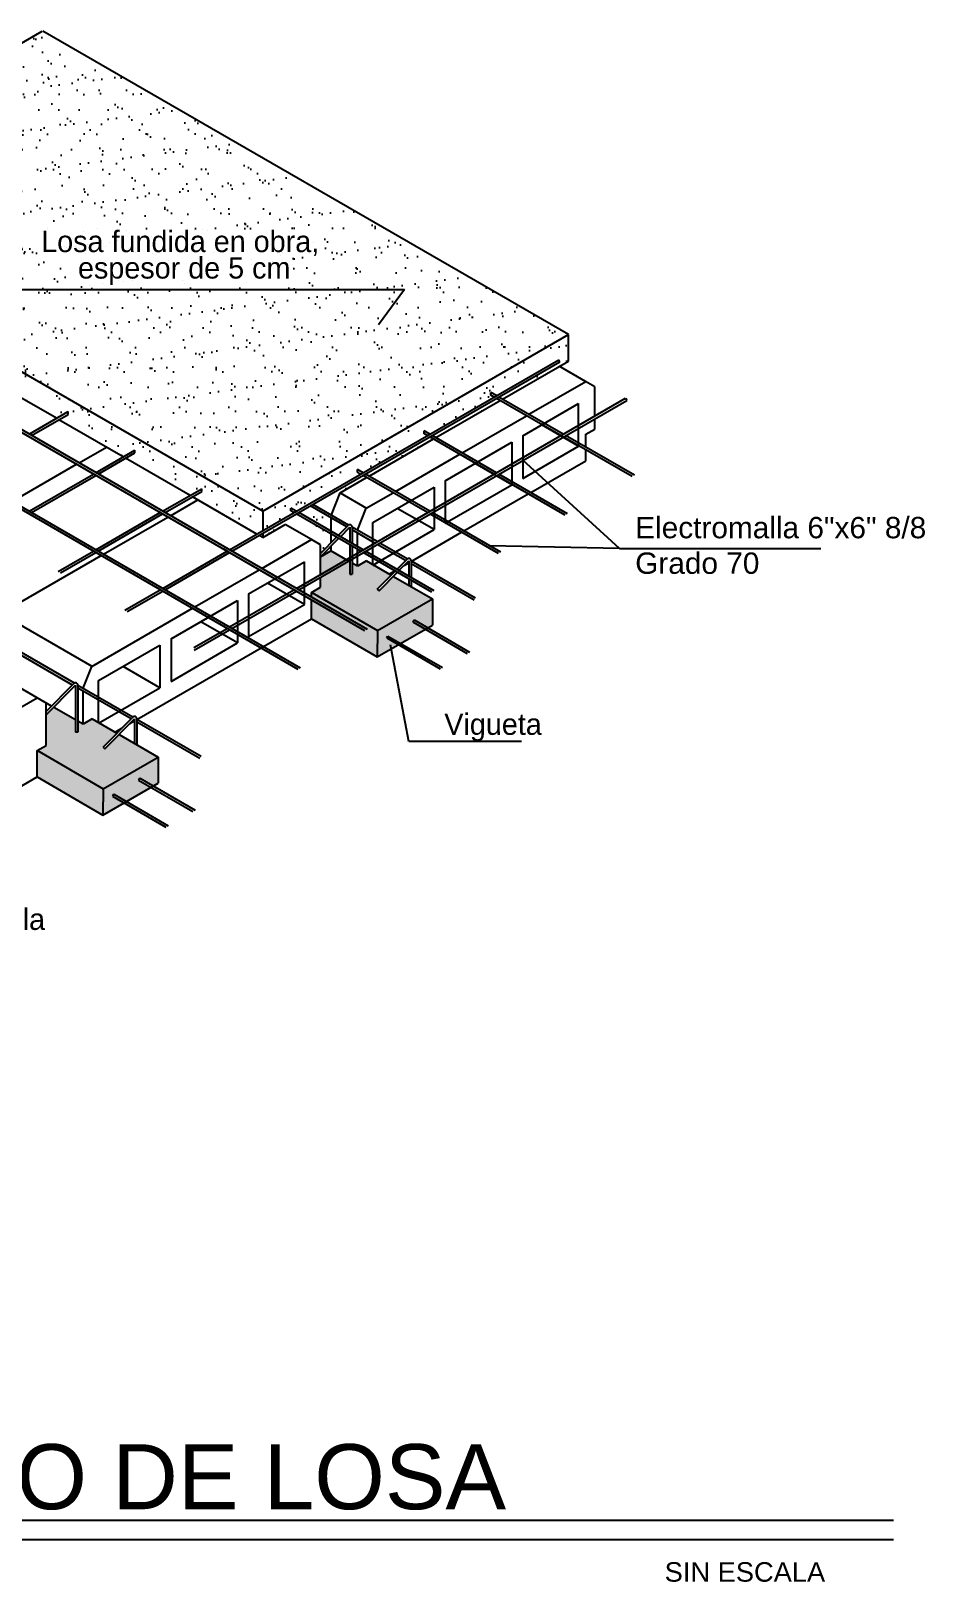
# Model space of a CAD drawing. Header units: inches. Extents: x -370 to 18, y -197 to 199.
# Drawn here: x -184.44 to -177.18, y -11.97 to 0.63 of the extents above; entities that cross this region are included whole.
import ezdxf
from ezdxf.enums import TextEntityAlignment as Align

# ---------------------------------------------------------------- set-up
doc = ezdxf.new("R2010")
doc.units = ezdxf.units.IN
doc.header["$MEASUREMENT"] = 0
for name, color, linetype in [('2', 2, 'Continuous'), ('3', 3, 'Continuous'), ('6', 6, 'Continuous'), ('MUROS', 5, 'Continuous')]:
    doc.layers.add(name, color=color, linetype=linetype)
doc.layers.add('CIM_TXT_ARMADOS', color=3, linetype='Continuous', lineweight=0)
doc.styles.add('ARIAL', font='arial.ttf', dxfattribs={"height": 0.14})
doc.styles.add('CYPETXT', font='arial.ttf', dxfattribs={"height": 0.2})

# ---------------------------------------------------------------- blocks, each defined once
blk = doc.blocks.new('V')
at = {"layer": 'MUROS', "color": 1, "linetype": 'Continuous'}
for p, q in [((-20942.52, -13045.92), (-20934.15, -13041.09)), ((-20934.15, -13047.48), (-20934.15, -13041.09)), ((-20934.15, -13047.48), (-20939.68, -13044.28)), ((-20942.52, -13045.92), (-20942.52, -13052.31)), ((-20954.16, -13052.65), (-20944.18, -13046.88)), ((-20944.18, -13046.88), (-20944.18, -13053.27)), ((-20942.52, -13052.31), (-20934.15, -13047.48)), ((-20944.18, -13053.27), (-20949.71, -13050.08)), ((-20965.03, -13058.92), (-20955.82, -13053.6)), ((-20955.82, -13053.6), (-20955.82, -13059.99)), ((-20954.16, -13052.65), (-20954.16, -13059.03)), ((-20954.16, -13059.03), (-20944.18, -13053.27)), ((-20955.82, -13059.99), (-20961.36, -13056.8)), ((-20965.03, -13065.31), (-20965.03, -13058.92)), ((-20965.03, -13065.31), (-20955.82, -13059.99))]:
    blk.add_line(p, q, dxfattribs=at)
blk = doc.blocks.new('JJJ')
at = {"layer": 'MUROS', "linetype": 'Continuous'}
h = blk.add_hatch(dxfattribs=at)
h.set_pattern_fill('AR-SAND', color=8, scale=0.12852, style=0)
h.set_pattern_definition([(37.5, (1969.40457, 4470.53628), (-0.00809588, 0.2476346), [0, -0.1953498, 0, -0.2184833, 0, -0.20884434]), (7.5, (1969.40457, 4470.5363), (0.227451, 0.3627011), [0, -0.10538607, 0, -0.17607185, 0, -0.0674728]), (327.5, (1969.24649, 4470.53628), (0.40022825, 0.0007273), [0, -0.0642598, 0, -0.23133527, 0, -0.30202105]), (317.5, (1969.2465, 4470.5363), (0.3863462, 0.1127985), [0, -0.0321299, 0, -0.15165312, 0, -0.17350145])])
h.paths.add_polyline_path([(2076.528, 4491.914), (2076.503, 4491.928, 0.27069), (2076.499, 4491.928, -0.27069), (2076.503, 4491.928), (2076.126, 4492.146, 0.267949), (2076.122, 4492.146), (2073.642, 4490.714), (2074.046, 4490.481)])
h.paths.add_polyline_path([(2073.905, 4490.335), (2073.961, 4490.368), (2073.961, 4490.345), (2073.913, 4490.318), (2073.913, 4490.265), (2074.046, 4490.341), (2074.046, 4490.481), (2073.642, 4490.714), (2073.642, 4490.516), (2073.7, 4490.55), (2073.72, 4490.539), (2073.642, 4490.494), (2073.642, 4490.487)])
h.paths.add_polyline_path([(2073.72, 4490.282), (2073.72, 4490.26), (2073.666, 4490.229), (2073.694, 4490.213), (2073.888, 4490.325), (2073.642, 4490.467), (2073.642, 4490.46), (2073.681, 4490.384), (2073.666, 4490.376), (2073.642, 4490.428), (2073.642, 4490.243), (2073.647, 4490.24)])
h.paths.add_polyline_path([(2073.895, 4490.255), (2073.895, 4490.307), (2073.713, 4490.202), (2073.759, 4490.176)])
h.paths.add_polyline_path([(2073.895, 4490.18), (2073.895, 4490.232), (2073.778, 4490.165), (2073.823, 4490.138)])
h.paths.add_polyline_path([(2074.046, 4490.266), (2074.046, 4490.319), (2073.913, 4490.243), (2073.913, 4490.19)])
h = blk.add_hatch(dxfattribs=at)
h.set_pattern_fill('AR-SAND', color=8, scale=0.12852, style=0)
h.set_pattern_definition([(37.5, (1772.71763, 4346.0752), (-0.00809588, 0.24763461), [0, -0.19534978, 0, -0.21848331, 0, -0.20884434]), (7.5, (1772.71763, 4346.0752), (0.227451, 0.36270107), [0, -0.10538607, 0, -0.17607185, 0, -0.06747279]), (327.5, (1772.55955, 4346.0752), (0.40022825, 0.0007273), [0, -0.0642598, 0, -0.23133527, 0, -0.30202105]), (317.5, (1772.55955, 4346.0752), (0.38634617, 0.1127985), [0, -0.0321299, 0, -0.15165312, 0, -0.17350145])])
h.paths.add_polyline_path([(2080.397, 4489.681), (2076.501, 4491.93), (2074.046, 4490.481), (2077.914, 4488.247)])
h.paths.add_polyline_path([(2074.046, 4490.481), (2074.046, 4490.341), (2074.075, 4490.358), (2074.075, 4490.336), (2074.046, 4490.319), (2074.046, 4490.266), (2074.523, 4489.991), (2074.617, 4490.045), (2074.617, 4490.023), (2074.542, 4489.98), (2075.065, 4489.678), (2075.159, 4489.732), (2075.159, 4489.71), (2075.085, 4489.666), (2075.53, 4489.41), (2075.53, 4489.218), (2075.789, 4489.368), (2075.789, 4489.346), (2075.53, 4489.196), (2075.53, 4489.153), (2075.679, 4489.067), (2075.901, 4489.195), (2076.238, 4489.001), (2076.332, 4489.055), (2076.332, 4489.033), (2076.257, 4488.99), (2076.78, 4488.688), (2076.874, 4488.742), (2076.874, 4488.72), (2076.799, 4488.676), (2077.323, 4488.374), (2077.417, 4488.429), (2077.417, 4488.406), (2077.342, 4488.363), (2077.865, 4488.061), (2077.914, 4488.089), (2077.914, 4488.247)])
h.paths.add_polyline_path([(2075.53, 4489.131), (2075.53, 4488.981), (2075.659, 4489.056)], flags=17)
h.paths.add_polyline_path([(2078.708, 4488.548), (2078.683, 4488.563), (2078.683, 4488.585), (2078.728, 4488.559), (2079.251, 4488.861), (2079.225, 4488.876), (2079.225, 4488.898), (2079.27, 4488.872), (2079.793, 4489.174), (2079.767, 4489.189), (2079.767, 4489.212), (2079.812, 4489.185), (2080.318, 4489.477), (2080.327, 4489.461), (2079.832, 4489.174), (2079.861, 4489.157), (2080.397, 4489.466), (2080.397, 4489.681), (2077.914, 4488.247), (2077.914, 4488.089), (2078.166, 4488.235), (2078.14, 4488.25), (2078.14, 4488.272), (2078.185, 4488.246)])
h.paths.add_polyline_path([(2078.301, 4488.291), (2078.205, 4488.235), (2078.467, 4488.083), (2078.467, 4488.195)])
h.paths.add_polyline_path([(2078.467, 4488.352), (2078.757, 4488.52), (2078.728, 4488.537), (2078.32, 4488.302), (2078.467, 4488.217)], flags=17)
h.paths.add_polyline_path([(2079.3, 4488.833), (2079.27, 4488.85), (2078.747, 4488.548), (2078.777, 4488.531)], flags=17)
h.paths.add_polyline_path([(2078.17, 4488.181), (2078.383, 4488.058), (2078.383, 4487.904), (2078.467, 4487.99), (2078.467, 4488.061), (2078.185, 4488.224), (2077.914, 4488.067), (2077.914, 4488.033)])
h.paths.add_polyline_path([(2078.467, 4487.924), (2078.467, 4487.963), (2078.383, 4487.877), (2078.383, 4487.875)])
h.paths.add_polyline_path([(2079.842, 4489.146), (2079.812, 4489.163), (2079.289, 4488.861), (2079.319, 4488.844)], flags=17)
h.paths.add_polyline_path([(2076.167, 4490.119), (2078.38, 4490.119), (2078.38, 4490.32), (2076.167, 4490.32)], flags=24)
h = blk.add_hatch(dxfattribs=at)
h.set_pattern_fill('AR-SAND', color=8, scale=0.034272, style=0)
h.set_pattern_definition([(37.5, (1772.717625, 4346.075197), (-0.0021589016, 0.066035896), [0, -0.052093276, 0, -0.058262216, 0, -0.0556918245]), (7.5, (1772.717625, 4346.0752), (0.060653596, 0.096720285), [0, -0.0281029514, 0, -0.046952492, 0, -0.017992743]), (327.5, (1772.67547, 4346.075197), (0.106727534, 0.000193946), [0, -0.017135946, 0, -0.061689406, 0, -0.080538946]), (317.5, (1772.67547, 4346.0752), (0.103025646, 0.030079602), [0, -0.008567973, 0, -0.040440833, 0, -0.046267054])])
h.paths.add_polyline_path([(2076.617, 4485.993), (2077.063, 4486.25), (2076.746, 4486.433), (2076.63, 4486.316), (2076.616, 4486.33), (2076.728, 4486.443), (2076.585, 4486.526), (2076.582, 4486.524), (2076.582, 4486.527), (2076.528, 4486.559), (2076.453, 4486.516), (2076.412, 4486.54), (2076.412, 4486.451), (2076.393, 4486.451), (2076.393, 4486.551), (2076.215, 4486.653), (2076.154, 4486.592), (2076.154, 4486.345), (2076.081, 4486.303)])
h.paths.add_polyline_path([(2076.081, 4486.303), (2076.08, 4486.302), (2076.08, 4486.088), (2076.615, 4485.779), (2076.617, 4485.993)])
h.paths.add_polyline_path([(2076.805, 4485.889), (2077.005, 4486.004), (2076.905, 4486.062), (2076.914, 4486.079), (2077.024, 4486.015), (2077.063, 4486.037), (2077.063, 4486.25), (2076.617, 4485.993), (2076.615, 4485.779), (2076.786, 4485.878), (2076.692, 4485.932), (2076.702, 4485.949)])
h.paths.add_polyline_path([(2078.846, 4487.277), (2079.291, 4487.534), (2078.974, 4487.717), (2078.858, 4487.601), (2078.844, 4487.614), (2078.957, 4487.727), (2078.813, 4487.81), (2078.81, 4487.809), (2078.81, 4487.812), (2078.756, 4487.843), (2078.682, 4487.8), (2078.64, 4487.824), (2078.64, 4487.736), (2078.621, 4487.736), (2078.621, 4487.835), (2078.467, 4487.924), (2078.383, 4487.875), (2078.383, 4487.63), (2078.309, 4487.587)])
h.paths.add_polyline_path([(2078.309, 4487.587), (2078.308, 4487.587), (2078.308, 4487.373), (2078.843, 4487.064), (2078.846, 4487.277)])
h.paths.add_polyline_path([(2078.846, 4487.277), (2078.843, 4487.064), (2079.014, 4487.162), (2078.92, 4487.217), (2078.93, 4487.233), (2079.033, 4487.174), (2079.233, 4487.289), (2079.133, 4487.347), (2079.143, 4487.363), (2079.252, 4487.3), (2079.291, 4487.322), (2079.291, 4487.534)])
at = {"color": 2, "ltscale": 5}
for p, q in [((2078.471, 4488.218), (2078.541, 4488.395)), ((2078.683, 4488.093), (2078.752, 4488.27)), ((2076.454, 4486.808), (2076.524, 4486.985))]:
    blk.add_line(p, q, dxfattribs=at)
at = {"layer": 'MUROS', "color": 2, "linetype": 'Continuous'}
for p, q in [((2073.642, 4490.714), (2076.122, 4492.146)), ((2080.397, 4489.681), (2076.126, 4492.146)), ((2077.914, 4488.247), (2073.642, 4490.714)), ((2078.743, 4487.275), (2073.568, 4490.263)), ((2078.763, 4487.287), (2073.587, 4490.274)), ((2078.201, 4486.962), (2073.026, 4489.95)), ((2078.22, 4486.973), (2073.045, 4489.961)), ((2077.914, 4488.247), (2080.397, 4489.681)), ((2080.397, 4489.466), (2080.397, 4489.681)), ((2077.643, 4487.933), (2080.318, 4489.477)), ((2077.662, 4487.922), (2080.327, 4489.461)), ((2079.861, 4489.157), (2080.397, 4489.466)), ((2080.535, 4489.301), (2080.321, 4489.424)), ((2080.075, 4489.034), (2080.537, 4489.3)), ((2080.611, 4489.257), (2080.535, 4489.301)), ((2076.238, 4489.001), (2075.901, 4489.195)), ((2078.186, 4487.62), (2080.86, 4489.164)), ((2079.812, 4489.185), (2079.767, 4489.212)), ((2079.793, 4489.174), (2079.767, 4489.189)), ((2080.336, 4488.861), (2079.812, 4489.163)), ((2080.355, 4488.872), (2079.832, 4489.174)), ((2080.611, 4489.02), (2080.611, 4489.257)), ((2076.016, 4488.872), (2076.332, 4489.055)), ((2076.035, 4488.861), (2076.332, 4489.033)), ((2078.205, 4487.609), (2080.87, 4489.147)), ((2079.319, 4488.844), (2079.842, 4489.146)), ((2076.78, 4488.688), (2076.257, 4488.99)), ((2079.533, 4488.72), (2080.056, 4489.022)), ((2080.537, 4488.871), (2080.611, 4488.914)), ((2080.611, 4488.914), (2080.611, 4488.998)), ((2078.777, 4488.531), (2079.3, 4488.833)), ((2079.27, 4488.872), (2079.225, 4488.898)), ((2079.251, 4488.861), (2079.225, 4488.876)), ((2079.793, 4488.548), (2079.27, 4488.85)), ((2079.813, 4488.559), (2079.289, 4488.861)), ((2080.913, 4488.528), (2080.355, 4488.85)), ((2080.932, 4488.539), (2080.374, 4488.861)), ((2080.537, 4488.767), (2080.537, 4488.871)), ((2076.421, 4488.639), (2076.643, 4488.767)), ((2076.558, 4488.559), (2076.874, 4488.742)), ((2076.577, 4488.548), (2076.874, 4488.72)), ((2077.323, 4488.374), (2076.799, 4488.676)), ((2078.991, 4488.407), (2079.514, 4488.709)), ((2080.09, 4488.399), (2080.537, 4488.657)), ((2080.537, 4488.657), (2080.537, 4488.745)), ((2075.878, 4488.326), (2076.401, 4488.628)), ((2076.016, 4488.246), (2076.539, 4488.548)), ((2076.035, 4488.235), (2076.558, 4488.537)), ((2078.728, 4488.559), (2078.683, 4488.585)), ((2078.708, 4488.548), (2078.683, 4488.563)), ((2079.251, 4488.235), (2078.728, 4488.537)), ((2079.27, 4488.246), (2078.747, 4488.548)), ((2080.371, 4488.215), (2079.813, 4488.537)), ((2080.39, 4488.226), (2079.832, 4488.548)), ((2077.1, 4488.246), (2077.417, 4488.429)), ((2077.12, 4488.235), (2077.417, 4488.406)), ((2078.541, 4488.395), (2078.757, 4488.52)), ((2074.299, 4488.273), (2076.525, 4486.987)), ((2077.163, 4488.21), (2077.385, 4488.339)), ((2077.865, 4488.061), (2077.342, 4488.363)), ((2078.185, 4488.246), (2078.14, 4488.272)), ((2078.596, 4488.12), (2078.301, 4488.291)), ((2078.611, 4488.134), (2078.32, 4488.302)), ((2078.541, 4488.395), (2078.755, 4488.271)), ((2078.752, 4488.27), (2078.972, 4488.396)), ((2079.547, 4488.086), (2080.07, 4488.388)), ((2076.558, 4487.933), (2077.081, 4488.235)), ((2076.577, 4487.922), (2077.1, 4488.224)), ((2076.62, 4487.897), (2077.143, 4488.199)), ((2077.914, 4488.247), (2077.914, 4488.089)), ((2078.166, 4488.235), (2078.14, 4488.25)), ((2078.709, 4487.922), (2078.185, 4488.224)), ((2078.728, 4487.933), (2078.205, 4488.235)), ((2078.467, 4488.195), (2078.467, 4487.99)), ((2079.828, 4487.902), (2079.27, 4488.224)), ((2079.848, 4487.913), (2079.29, 4488.235)), ((2077.914, 4488.033), (2077.884, 4488.05)), ((2077.914, 4488.033), (2078.096, 4488.138)), ((2077.914, 4488.067), (2077.914, 4488.033)), ((2078.309, 4488.016), (2078.096, 4488.138)), ((2078.383, 4487.904), (2078.512, 4488.035)), ((2078.383, 4487.877), (2078.529, 4488.025)), ((2078.526, 4488.049), (2078.608, 4488.131)), ((2078.544, 4488.039), (2078.621, 4488.118)), ((2078.621, 4488.118), (2078.621, 4487.994)), ((2078.64, 4488.118), (2078.64, 4487.983)), ((2078.844, 4488), (2078.64, 4488.117)), ((2078.824, 4487.988), (2078.64, 4488.095)), ((2078.682, 4487.96), (2078.682, 4488.071)), ((2079.119, 4487.839), (2079.528, 4488.075)), ((2076.081, 4486.731), (2073.855, 4488.016)), ((2076.252, 4487.756), (2076.539, 4487.922)), ((2076.271, 4487.745), (2076.558, 4487.911)), ((2077.101, 4487.62), (2077.624, 4487.922)), ((2077.12, 4487.609), (2077.643, 4487.911)), ((2077.643, 4487.933), (2077.598, 4487.959)), ((2077.624, 4487.922), (2077.598, 4487.937)), ((2077.905, 4487.782), (2078.309, 4488.016)), ((2078.383, 4487.973), (2078.309, 4488.016)), ((2078.383, 4487.734), (2078.383, 4487.973)), ((2078.383, 4487.875), (2078.467, 4487.924)), ((2078.467, 4487.963), (2078.467, 4487.924)), ((2078.621, 4487.835), (2078.467, 4487.924)), ((2078.621, 4487.972), (2078.621, 4487.736)), ((2078.64, 4487.961), (2078.64, 4487.736)), ((2078.682, 4487.8), (2078.682, 4487.937)), ((2079.286, 4487.588), (2078.728, 4487.911)), ((2079.305, 4487.6), (2078.747, 4487.922)), ((2079.073, 4487.845), (2078.844, 4487.977)), ((2079.087, 4487.859), (2078.863, 4487.988)), ((2075.785, 4487.415), (2076.601, 4487.886)), ((2077.362, 4487.469), (2077.885, 4487.771)), ((2078.682, 4487.8), (2078.64, 4487.824)), ((2078.756, 4487.843), (2078.682, 4487.8)), ((2078.756, 4487.843), (2078.957, 4487.727)), ((2079.003, 4487.774), (2079.086, 4487.858)), ((2079.02, 4487.764), (2079.1, 4487.844)), ((2079.061, 4487.805), (2079.1, 4487.828)), ((2079.1, 4487.844), (2079.1, 4487.718)), ((2079.119, 4487.844), (2079.119, 4487.707)), ((2078.383, 4487.63), (2078.383, 4487.711)), ((2078.621, 4487.736), (2078.64, 4487.736)), ((2078.844, 4487.614), (2078.989, 4487.76)), ((2078.858, 4487.601), (2079.006, 4487.75)), ((2078.941, 4487.736), (2078.986, 4487.762)), ((2078.974, 4487.717), (2079.291, 4487.534)), ((2079.1, 4487.696), (2079.1, 4487.645)), ((2079.119, 4487.685), (2079.119, 4487.633)), ((2076.794, 4487.443), (2077.081, 4487.609)), ((2076.813, 4487.432), (2077.101, 4487.598)), ((2077.643, 4487.307), (2078.166, 4487.609)), ((2077.663, 4487.295), (2078.186, 4487.597)), ((2078.308, 4487.587), (2078.383, 4487.63)), ((2078.308, 4487.549), (2078.308, 4487.587)), ((2078.308, 4487.373), (2078.308, 4487.526)), ((2078.311, 4487.586), (2078.846, 4487.277)), ((2078.844, 4487.614), (2078.858, 4487.601)), ((2078.846, 4487.277), (2079.291, 4487.534)), ((2079.291, 4487.534), (2079.291, 4487.322)), ((2076.524, 4486.985), (2077.343, 4487.458)), ((2076.891, 4486.554), (2078.308, 4487.373)), ((2077.354, 4487.14), (2077.624, 4487.295)), ((2077.356, 4487.118), (2077.643, 4487.284)), ((2078.308, 4487.373), (2078.843, 4487.064)), ((2078.843, 4487.064), (2079.291, 4487.322)), ((2078.846, 4487.277), (2078.843, 4487.064)), ((2079.133, 4487.347), (2079.143, 4487.363)), ((2079.133, 4487.347), (2079.574, 4487.092)), ((2079.143, 4487.363), (2079.593, 4487.103)), ((2078.92, 4487.217), (2078.93, 4487.233)), ((2078.92, 4487.217), (2079.355, 4486.966)), ((2078.93, 4487.233), (2079.374, 4486.977)), ((2076.383, 4486.849), (2075.933, 4487.109)), ((2076.368, 4486.835), (2075.934, 4487.086)), ((2076.154, 4486.62), (2076.379, 4486.847)), ((2076.154, 4486.592), (2076.393, 4486.833)), ((2076.393, 4486.833), (2076.393, 4486.451)), ((2076.412, 4486.833), (2076.412, 4486.451)), ((2076.859, 4486.574), (2076.412, 4486.832)), ((2076.845, 4486.56), (2076.412, 4486.81)), ((2076.453, 4486.516), (2076.453, 4486.786)), ((2074.299, 4485.702), (2076.081, 4486.731)), ((2076.198, 4486.663), (2076.081, 4486.731)), ((2076.154, 4486.345), (2076.154, 4486.688)), ((2076.393, 4486.551), (2076.215, 4486.653)), ((2076.453, 4486.516), (2076.412, 4486.54)), ((2076.528, 4486.559), (2076.453, 4486.516)), ((2076.528, 4486.559), (2076.728, 4486.443)), ((2076.616, 4486.33), (2076.858, 4486.573)), ((2076.63, 4486.316), (2076.872, 4486.56)), ((2076.833, 4486.521), (2076.872, 4486.543)), ((2076.872, 4486.56), (2076.872, 4486.36)), ((2076.891, 4486.56), (2076.891, 4486.349)), ((2077.413, 4486.255), (2076.891, 4486.556)), ((2077.403, 4486.238), (2076.891, 4486.534)), ((2076.412, 4486.451), (2076.393, 4486.451)), ((2076.713, 4486.452), (2076.769, 4486.484)), ((2076.746, 4486.433), (2077.063, 4486.25)), ((2076.08, 4486.302), (2076.154, 4486.345)), ((2076.08, 4486.088), (2076.08, 4486.302)), ((2076.082, 4486.302), (2076.617, 4485.993)), ((2076.616, 4486.33), (2076.63, 4486.316)), ((2076.617, 4485.993), (2077.063, 4486.25)), ((2077.063, 4486.25), (2077.063, 4486.037)), ((2074.299, 4485.06), (2076.08, 4486.088)), ((2076.08, 4486.088), (2076.615, 4485.779)), ((2076.615, 4485.779), (2077.063, 4486.037)), ((2076.914, 4486.079), (2076.905, 4486.062)), ((2076.905, 4486.062), (2077.345, 4485.808)), ((2076.914, 4486.079), (2077.365, 4485.819)), ((2076.617, 4485.993), (2076.615, 4485.779)), ((2076.702, 4485.949), (2076.692, 4485.932)), ((2076.692, 4485.932), (2077.126, 4485.681)), ((2076.702, 4485.949), (2077.146, 4485.692))]:
    blk.add_line(p, q, dxfattribs=at)
at = {"layer": 'MUROS', "color": 1, "linetype": 'Continuous'}
for p, q in [((2075.229, 4490.048), (2079.065, 4490.048)), ((2079.065, 4490.048), (2078.853, 4489.76)), ((2080.327, 4489.461), (2080.318, 4489.477)), ((2079.767, 4489.189), (2079.767, 4489.212)), ((2080.86, 4489.164), (2080.87, 4489.147)), ((2076.332, 4489.033), (2076.332, 4489.055)), ((2079.225, 4488.876), (2079.225, 4488.898)), ((2076.874, 4488.72), (2076.874, 4488.742)), ((2080.812, 4487.943), (2080.027, 4488.66)), ((2078.683, 4488.563), (2078.683, 4488.585)), ((2077.417, 4488.406), (2077.417, 4488.429)), ((2078.14, 4488.25), (2078.14, 4488.272)), ((2078.164, 4488.392), (2078.162, 4488.393)), ((2078.621, 4488.106), (2078.614, 4488.11)), ((2080.812, 4487.943), (2079.756, 4487.965)), ((2080.812, 4487.943), (2082.446, 4487.943)), ((2079.1, 4487.829), (2079.09, 4487.835)), ((2079.631, 4487.523), (2079.119, 4487.818)), ((2079.641, 4487.539), (2079.121, 4487.84)), ((2079.099, 4486.377), (2078.951, 4487.16)), ((2076.393, 4486.821), (2076.386, 4486.825)), ((2076.872, 4486.545), (2076.862, 4486.55)), ((2080.014, 4486.377), (2079.099, 4486.377))]:
    blk.add_line(p, q, dxfattribs=at)
at = {"layer": 'MUROS', "color": 2, "linetype": 'Continuous'}
for centre, radius, start, end in [((2076.501, 4491.925), 0.00386, 60, 120.5447), ((2078.621, 4488.118), 0.0193, 0, 135.2417), ((2079.1, 4487.844), 0.0193, 0, 135.2417), ((2076.393, 4486.833), 0.0193, 0, 135.2417), ((2076.872, 4486.56), 0.0193, 0, 135.2417)]:
    blk.add_arc(centre, radius, start, end, dxfattribs=at)
at = {"color": 2, "xscale": 0.05414484971292945, "yscale": 0.05414484971292945, "zscale": 0.05414484971292945}
for p in [(3213.956, 5195.228), (3211.728, 5193.944)]:
    blk.add_blockref('V', p, dxfattribs=at)
at = {"layer": 'CIM_TXT_ARMADOS', "color": 2, "style": 'CYPETXT', "width": 0.964683}
for s, height, p in [('Losa fundida en obra, ', 0.17326, (2077.275, 4490.351)), ('espesor de 5 cm', 0.17326, (2077.275, 4490.136)), ('Vigueta', 0.1733, (2079.784, 4486.43)), ('Bovedilla', 0.1733, (2075.671, 4484.846))]:
    blk.add_text(s, height=height, dxfattribs=at).set_placement(p, align=Align.CENTER)
at = {"layer": 'CIM_TXT_ARMADOS', "color": 2, "insert": (2080.939, 4488.2), "char_height": 0.17326, "width": 3.93789, "attachment_point": 1, "style": 'CYPETXT'}
blk.add_mtext('\\pxql;Electromalla 6"x6" 8/8\\PGrado 70', dxfattribs=at)

msp = doc.modelspace()

# ---------------------------------------------------------------- linework, layer by layer
at = {"layer": '2'}
msp.add_line((-177.43371, -11.62465), (-192.0255, -11.62465), dxfattribs=at)
at = {"layer": '6'}
msp.add_line((-177.43371, -11.46615), (-192.0255, -11.46615), dxfattribs=at)

# ---------------------------------------------------------------- block references
at = {"color": 4}
msp.add_blockref('JJJ', (-2260.47101, -4491.51622), dxfattribs=at)

# ---------------------------------------------------------------- texts
at = {"layer": '3', "style": 'ARIAL'}
for s, height, p in [('DETALLE DE ARMADO DE LOSA', 0.5283311, (-191.94105, -11.37529)), ('SIN ESCALA ', 0.1584993, (-179.29292, -11.964))]:
    msp.add_text(s, height=height, dxfattribs=at).set_placement(p)

doc.saveas('drawing.dxf')
